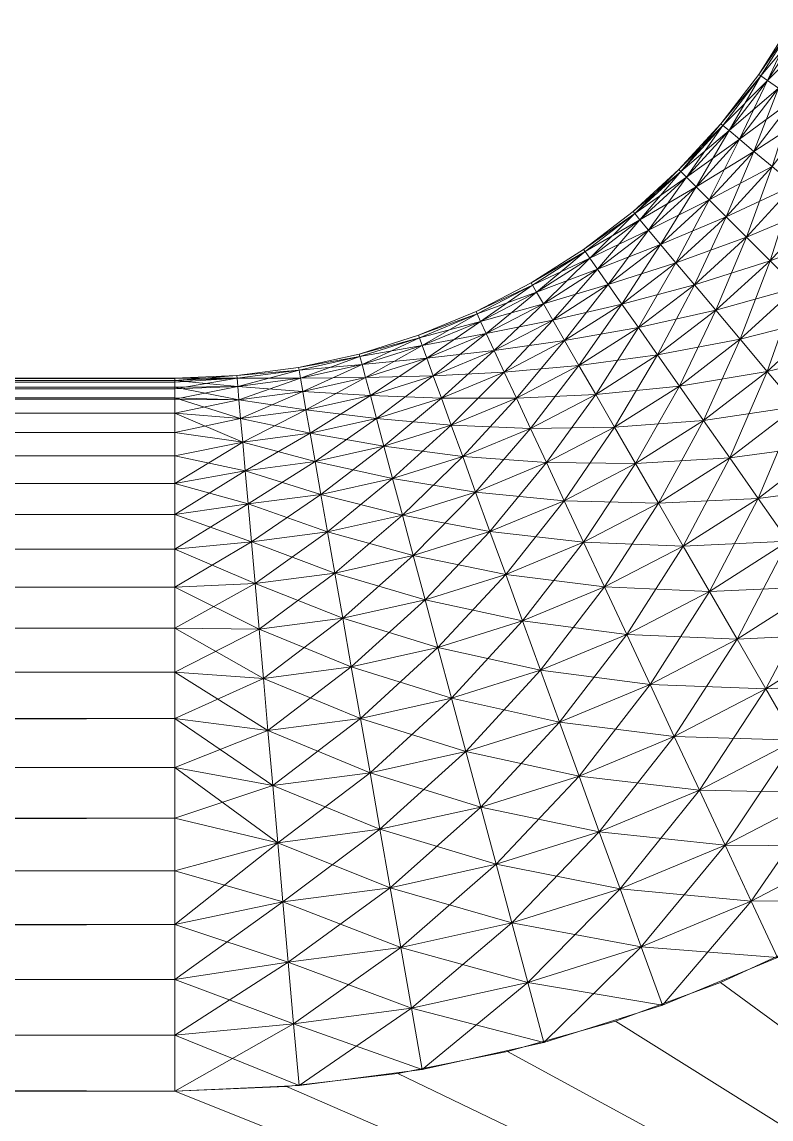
# Model space of a CAD drawing. Header units: millimetres. Extents: x -9 to 137, y -28 to 0.
# Drawn here: x 118.75 to 122.43, y -21.14 to -15.75 of the extents above; entities that cross this region are included whole.
import ezdxf

# ---------------------------------------------------------------- set-up
doc = ezdxf.new("R2010")
doc.units = ezdxf.units.MM
doc.layers.add('001', color=4, linetype='Continuous', lineweight=35)

msp = doc.modelspace()

# ---------------------------------------------------------------- meshes
at = {"layer": '001', "color": 17, "lineweight": 18}
mesh = msp.add_polyface(dxfattribs=at)
corners = [(121.9843, -16.4843, -0.305), (121.7498, -16.6812), (121.9749, -16.4749), (122.1812, -16.2498), (122.1914, -16.2583, -0.305), (122.0125, -16.5125, -0.6078), (122.2219, -16.2839, -0.6078), (122.3779, -16.0152, -0.305), (122.4106, -16.038, -0.6078), (122.367, -16.0075), (122.5426, -15.7567, -0.305), (122.5771, -15.7766, -0.6078), (122.5311, -15.75), (122.0592, -16.5592, -0.9059), (122.2725, -16.3264, -0.9059), (122.4647, -16.0759, -0.9059), (122.6344, -15.8096, -0.9059), (122.1241, -16.6241, -1.1971), (122.3428, -16.3854, -1.1971), (122.5399, -16.1286, -1.1971), (122.2068, -16.7068, -1.4792), (122.4324, -16.4605, -1.4792), (122.6357, -16.1956, -1.4792), (122.5404, -16.5512, -1.75), (122.2068, -16.7068, 1.4792), (122.5404, -16.5512, 1.75), (122.4324, -16.4605, 1.4792), (122.1241, -16.6241, 1.1971), (122.3428, -16.3854, 1.1971), (122.6357, -16.1956, 1.4792), (122.5399, -16.1286, 1.1971), (122.0592, -16.5592, 0.9059), (122.2725, -16.3264, 0.9059), (122.4647, -16.0759, 0.9059), (122.7139, -15.8555, 1.1971), (122.0125, -16.5125, 0.6078), (122.2219, -16.2839, 0.6078), (122.4106, -16.038, 0.6078), (122.6344, -15.8096, 0.9059), (122.5771, -15.7766, 0.6078), (121.7583, -16.6914, 0.305), (121.9843, -16.4843, 0.305), (122.1914, -16.2583, 0.305), (122.3779, -16.0152, 0.305), (122.5426, -15.7567, 0.305)]
mesh.append_faces([[corners[k] for k in face] for face in [(0, 1, 2), (2, 4, 0), (5, 4, 6), (6, 7, 8), (7, 3, 9), (8, 10, 11), (10, 9, 12), (13, 6, 14), (14, 8, 15), (15, 11, 16), (17, 14, 18), (18, 15, 19), (20, 18, 21), (21, 19, 22), (24, 25, 26), (27, 26, 28), (28, 29, 30), (31, 28, 32), (32, 30, 33), (35, 32, 36), (36, 33, 37), (37, 38, 39), (40, 35, 41), (41, 36, 42), (42, 37, 43), (43, 39, 44), (41, 3, 2), (2, 40, 41), (3, 43, 9), (9, 44, 12)]], dxfattribs={"vtx0": -1, "color": 17})
mesh.append_faces([[corners[k] for k in face] for face in [(2, 3, 4), (5, 0, 4), (6, 4, 7), (7, 4, 3), (8, 7, 10), (10, 7, 9), (13, 5, 6), (14, 6, 8), (15, 8, 11), (17, 13, 14), (18, 14, 15), (19, 15, 16), (20, 17, 18), (21, 18, 19), (23, 21, 22), (28, 26, 29), (31, 27, 28), (32, 28, 30), (33, 30, 34), (35, 31, 32), (36, 32, 33), (37, 33, 38), (41, 35, 36), (42, 36, 37), (43, 37, 39), (41, 42, 3), (3, 42, 43), (9, 43, 44)]], dxfattribs={"vtx2": -1, "color": 17})
mesh = msp.add_polyface(dxfattribs=at)
corners = [(122.3064, -16.8064, -1.75), (122.2068, -16.7068, -1.4792), (122.4324, -16.4605, -1.4792), (122.5404, -16.5512, -1.75), (122.1566, -17.166, -2.0075), (122.4224, -16.9224, -2.0075), (122.666, -16.6566, -2.0075), (122.2761, -17.3084, -2.2498), (122.5539, -17.0539, -2.2498), (122.8084, -16.7761, -2.2498), (122.8855, -16.3706, -2.0075), (122.0955, -17.7068, -2.4749), (122.4087, -17.4664, -2.4749), (122.6997, -17.1997, -2.4749), (122.9664, -16.9087, -2.4749), (123.0378, -16.4772, -2.2498), (123.2068, -16.5955, -2.4749), (122.2246, -17.8912, -2.6812), (122.5534, -17.6389, -2.6812), (122.8589, -17.3589, -2.6812), (123.1389, -17.0534, -2.6812), (122.7091, -17.8245, -2.867), (123.0302, -17.5302, -2.867), (123.3245, -17.2091, -2.867), (122.8746, -18.0217, -3.0311), (123.2123, -17.7123, -3.0311), (122.7091, -17.8245, 2.867), (123.2123, -17.7123, 3.0311), (123.0302, -17.5302, 2.867), (122.5534, -17.6389, 2.6812), (122.8589, -17.3589, 2.6812), (123.3245, -17.2091, 2.867), (123.1389, -17.0534, 2.6812), (122.0955, -17.7068, 2.4749), (122.2246, -17.8912, 2.6812), (122.4087, -17.4664, 2.4749), (122.6997, -17.1997, 2.4749), (122.9664, -16.9087, 2.4749), (123.3912, -16.7246, 2.6812), (123.2068, -16.5955, 2.4749), (122.2761, -17.3084, 2.2498), (122.5539, -17.0539, 2.2498), (122.8084, -16.7761, 2.2498), (123.0378, -16.4772, 2.2498), (122.1566, -17.166, 2.0075), (122.4224, -16.9224, 2.0075), (122.666, -16.6566, 2.0075), (122.0512, -17.0404, 1.75), (122.3064, -16.8064, 1.75), (122.5404, -16.5512, 1.75), (122.2068, -16.7068, 1.4792), (122.1241, -16.6241, 1.1971), (122.4324, -16.4605, 1.4792)]
mesh.append_faces([[corners[k] for k in face] for face in [(0, 2, 3), (4, 0, 5), (5, 3, 6), (7, 5, 8), (8, 6, 9), (11, 7, 12), (12, 8, 13), (13, 9, 14), (14, 15, 16), (17, 12, 18), (18, 13, 19), (19, 14, 20), (21, 19, 22), (22, 20, 23), (24, 22, 25), (26, 27, 28), (29, 28, 30), (30, 31, 32), (33, 29, 35), (35, 30, 36), (36, 32, 37), (37, 38, 39), (40, 36, 41), (41, 37, 42), (42, 39, 43), (44, 41, 45), (45, 42, 46), (47, 45, 48), (48, 46, 49)]], dxfattribs={"vtx0": -1, "color": 17})
mesh.append_faces([[corners[k] for k in face] for face in [(0, 1, 2), (5, 0, 3), (7, 4, 5), (8, 5, 6), (9, 6, 10), (12, 7, 8), (13, 8, 9), (14, 9, 15), (17, 11, 12), (18, 12, 13), (19, 13, 14), (20, 14, 16), (21, 18, 19), (22, 19, 20), (25, 22, 23), (29, 26, 28), (30, 28, 31), (33, 34, 29), (35, 29, 30), (36, 30, 32), (37, 32, 38), (40, 35, 36), (41, 36, 37), (42, 37, 39), (44, 40, 41), (45, 41, 42), (46, 42, 43), (48, 45, 46), (50, 48, 49), (51, 50, 52)]], dxfattribs={"vtx2": -1, "color": 17})
mesh = msp.add_polyface(dxfattribs=at)
corners = [(121.538, -16.9106, -0.6078), (121.7583, -16.6914, -0.305), (121.7839, -16.7219, -0.6078), (121.9843, -16.4843, -0.305), (122.0125, -16.5125, -0.6078), (121.7498, -16.6812), (121.5759, -16.9647, -0.9059), (121.8264, -16.7725, -0.9059), (122.0592, -16.5592, -0.9059), (121.6286, -17.0399, -1.1971), (121.8854, -16.8428, -1.1971), (122.1241, -16.6241, -1.1971), (121.6956, -17.1357, -1.4792), (121.9605, -16.9324, -1.4792), (122.2068, -16.7068, -1.4792), (121.7765, -17.2511, -1.75), (122.0512, -17.0404, -1.75), (122.3064, -16.8064, -1.75), (121.5665, -17.5793, -2.0075), (121.8706, -17.3855, -2.0075), (122.1566, -17.166, -2.0075), (121.6594, -17.7402, -2.2498), (121.9772, -17.5378, -2.2498), (122.2761, -17.3084, -2.2498), (121.7626, -17.9189, -2.4749), (122.0955, -17.7068, -2.4749), (121.6594, -17.7402, 2.2498), (122.0955, -17.7068, 2.4749), (121.9772, -17.5378, 2.2498), (122.4087, -17.4664, 2.4749), (122.2761, -17.3084, 2.2498), (121.5665, -17.5793, 2.0075), (121.8706, -17.3855, 2.0075), (122.1566, -17.166, 2.0075), (121.4845, -17.4372, 1.75), (121.7765, -17.2511, 1.75), (122.0512, -17.0404, 1.75), (122.4224, -16.9224, 2.0075), (121.6956, -17.1357, 1.4792), (121.9605, -16.9324, 1.4792), (122.3064, -16.8064, 1.75), (122.2068, -16.7068, 1.4792), (121.6286, -17.0399, 1.1971), (121.8854, -16.8428, 1.1971), (122.1241, -16.6241, 1.1971), (121.5759, -16.9647, 0.9059), (121.8264, -16.7725, 0.9059), (122.0592, -16.5592, 0.9059), (121.538, -16.9106, 0.6078), (121.7839, -16.7219, 0.6078), (122.0125, -16.5125, 0.6078), (121.5152, -16.8779, 0.305), (121.7583, -16.6914, 0.305), (121.9749, -16.4749)]
mesh.append_faces([[corners[k] for k in face] for face in [(0, 1, 2), (2, 3, 4), (6, 2, 7), (7, 4, 8), (9, 7, 10), (10, 8, 11), (12, 10, 13), (13, 11, 14), (15, 13, 16), (16, 14, 17), (18, 15, 19), (19, 16, 20), (21, 19, 22), (22, 20, 23), (24, 22, 25), (26, 27, 28), (28, 29, 30), (31, 28, 32), (32, 30, 33), (34, 32, 35), (35, 33, 36), (38, 36, 39), (39, 40, 41), (42, 39, 43), (43, 41, 44), (45, 43, 46), (46, 44, 47), (48, 46, 49), (49, 47, 50), (51, 49, 52)]], dxfattribs={"vtx0": -1, "color": 17})
mesh.append_faces([[corners[k] for k in face] for face in [(2, 1, 3), (3, 1, 5), (7, 2, 4), (9, 6, 7), (10, 7, 8), (12, 9, 10), (13, 10, 11), (15, 12, 13), (16, 13, 14), (19, 15, 16), (20, 16, 17), (21, 18, 19), (22, 19, 20), (24, 21, 22), (25, 22, 23), (28, 27, 29), (31, 26, 28), (32, 28, 30), (35, 32, 33), (36, 33, 37), (38, 35, 36), (39, 36, 40), (42, 38, 39), (43, 39, 41), (45, 42, 43), (46, 43, 44), (49, 46, 47), (52, 49, 50), (53, 5, 52)]], dxfattribs={"vtx2": -1, "color": 17})
mesh = msp.add_polyface(dxfattribs=at)
corners = [(121.0016, -17.2203, -0.6078), (121.2567, -17.0426, -0.305), (121.2766, -17.0771, -0.6078), (120.9792, -17.1721), (121.25, -17.0311), (121.5152, -16.8779, -0.305), (121.538, -16.9106, -0.6078), (121.5075, -16.867), (121.7583, -16.6914, -0.305), (121.7498, -16.6812), (121.0296, -17.2802, -0.9059), (121.3096, -17.1344, -0.9059), (121.5759, -16.9647, -0.9059), (121.7839, -16.7219, -0.6078), (121.0684, -17.3634, -1.1971), (121.3555, -17.2139, -1.1971), (121.6286, -17.0399, -1.1971), (121.1178, -17.4693, -1.4792), (121.414, -17.3151, -1.4792), (121.6956, -17.1357, -1.4792), (121.1773, -17.5971, -1.75), (121.4845, -17.4372, -1.75), (121.7765, -17.2511, -1.75), (121.2467, -17.7457, -2.0075), (121.5665, -17.5793, -2.0075), (121.3252, -17.9142, -2.2498), (121.6594, -17.7402, -2.2498), (121.2467, -17.7457, 2.0075), (121.3252, -17.9142, 2.2498), (121.6594, -17.7402, 2.2498), (121.5665, -17.5793, 2.0075), (121.1773, -17.5971, 1.75), (121.4845, -17.4372, 1.75), (121.8706, -17.3855, 2.0075), (121.1178, -17.4693, 1.4792), (121.414, -17.3151, 1.4792), (121.7765, -17.2511, 1.75), (121.6956, -17.1357, 1.4792), (121.0684, -17.3634, 1.1971), (121.3555, -17.2139, 1.1971), (121.6286, -17.0399, 1.1971), (121.0296, -17.2802, 0.9059), (121.3096, -17.1344, 0.9059), (121.5759, -16.9647, 0.9059), (121.0016, -17.2203, 0.6078), (121.2766, -17.0771, 0.6078), (121.538, -16.9106, 0.6078), (121.8264, -16.7725, 0.9059), (120.9848, -17.1841, 0.305), (121.2567, -17.0426, 0.305), (121.5152, -16.8779, 0.305), (121.7839, -16.7219, 0.6078), (121.7583, -16.6914, 0.305)]
mesh.append_faces([[corners[k] for k in face] for face in [(0, 1, 2), (1, 3, 4), (2, 5, 6), (5, 4, 7), (8, 7, 9), (10, 2, 11), (11, 6, 12), (14, 11, 15), (15, 12, 16), (17, 15, 18), (18, 16, 19), (20, 18, 21), (21, 19, 22), (23, 21, 24), (25, 24, 26), (27, 29, 30), (31, 30, 32), (34, 32, 35), (35, 36, 37), (38, 35, 39), (39, 37, 40), (41, 39, 42), (42, 40, 43), (44, 42, 45), (45, 43, 46), (48, 45, 49), (49, 46, 50), (3, 49, 4), (4, 50, 7), (7, 52, 9)]], dxfattribs={"vtx0": -1, "color": 17})
mesh.append_faces([[corners[k] for k in face] for face in [(2, 1, 5), (5, 1, 4), (6, 5, 8), (8, 5, 7), (11, 2, 6), (12, 6, 13), (15, 11, 12), (17, 14, 15), (18, 15, 16), (20, 17, 18), (21, 18, 19), (23, 20, 21), (24, 21, 22), (25, 23, 24), (27, 28, 29), (31, 27, 30), (32, 30, 33), (34, 31, 32), (35, 32, 36), (38, 34, 35), (39, 35, 37), (41, 38, 39), (42, 39, 40), (45, 42, 43), (46, 43, 47), (49, 45, 46), (50, 46, 51), (4, 49, 50), (7, 50, 52)]], dxfattribs={"vtx2": -1, "color": 17})
mesh = msp.add_polyface(dxfattribs=at)
corners = [(120.4196, -17.4321, -0.6078), (120.4093, -17.3936, -0.305), (120.7016, -17.3014, -0.305), (120.7153, -17.3389, -0.6078), (120.4059, -17.3807), (120.6971, -17.2889), (120.9848, -17.1841, -0.305), (121.0016, -17.2203, -0.6078), (120.9792, -17.1721), (121.2567, -17.0426, -0.305), (120.4367, -17.4959, -0.9059), (120.7379, -17.401, -0.9059), (121.0296, -17.2802, -0.9059), (121.2766, -17.0771, -0.6078), (120.4605, -17.5846, -1.1971), (120.7693, -17.4873, -1.1971), (121.0684, -17.3634, -1.1971), (121.3096, -17.1344, -0.9059), (120.4907, -17.6975, -1.4792), (120.8092, -17.5971, -1.4792), (121.1178, -17.4693, -1.4792), (120.5272, -17.8337, -1.75), (120.8574, -17.7296, -1.75), (121.1773, -17.5971, -1.75), (120.9136, -17.8837, -2.0075), (121.2467, -17.7457, -2.0075), (120.8574, -17.7296, 1.75), (120.9136, -17.8837, 2.0075), (121.2467, -17.7457, 2.0075), (121.1773, -17.5971, 1.75), (120.4907, -17.6975, 1.4792), (120.5272, -17.8337, 1.75), (120.8092, -17.5971, 1.4792), (121.1178, -17.4693, 1.4792), (120.4605, -17.5846, 1.1971), (120.7693, -17.4873, 1.1971), (121.0684, -17.3634, 1.1971), (120.4367, -17.4959, 0.9059), (120.7379, -17.401, 0.9059), (121.0296, -17.2802, 0.9059), (120.4196, -17.4321, 0.6078), (120.7153, -17.3389, 0.6078), (121.0016, -17.2203, 0.6078), (121.3096, -17.1344, 0.9059), (120.4093, -17.3936, 0.305), (120.7016, -17.3014, 0.305), (120.9848, -17.1841, 0.305), (121.2766, -17.0771, 0.6078), (121.2567, -17.0426, 0.305)]
mesh.append_faces([[corners[k] for k in face] for face in [(0, 2, 3), (2, 4, 5), (3, 6, 7), (6, 5, 8), (10, 3, 11), (11, 7, 12), (14, 11, 15), (15, 12, 16), (18, 15, 19), (19, 16, 20), (21, 19, 22), (22, 20, 23), (24, 23, 25), (26, 28, 29), (30, 26, 32), (32, 29, 33), (34, 32, 35), (35, 33, 36), (37, 35, 38), (38, 36, 39), (40, 38, 41), (41, 39, 42), (44, 41, 45), (45, 42, 46), (4, 45, 5), (5, 46, 8)]], dxfattribs={"vtx0": -1, "color": 17})
mesh.append_faces([[corners[k] for k in face] for face in [(0, 1, 2), (2, 1, 4), (3, 2, 6), (6, 2, 5), (7, 6, 9), (9, 6, 8), (10, 0, 3), (11, 3, 7), (12, 7, 13), (14, 10, 11), (15, 11, 12), (16, 12, 17), (18, 14, 15), (19, 15, 16), (21, 18, 19), (22, 19, 20), (24, 22, 23), (26, 27, 28), (30, 31, 26), (32, 26, 29), (34, 30, 32), (35, 32, 33), (37, 34, 35), (38, 35, 36), (40, 37, 38), (41, 38, 39), (42, 39, 43), (44, 40, 41), (45, 41, 42), (46, 42, 47), (4, 44, 45), (5, 45, 46), (8, 46, 48)]], dxfattribs={"vtx2": -1, "color": 17})
mesh = msp.add_polyface(dxfattribs=at)
corners = [(119.8097, -17.5397, -0.6078), (119.8062, -17.4999, -0.305), (120.1101, -17.4599, -0.305), (120.117, -17.4992, -0.6078), (119.805, -17.4867), (120.1078, -17.4468), (120.4093, -17.3936, -0.305), (120.4196, -17.4321, -0.6078), (120.4059, -17.3807), (119.8154, -17.6055, -0.9059), (120.1285, -17.5643, -0.9059), (120.4367, -17.4959, -0.9059), (119.8234, -17.697, -1.1971), (120.1444, -17.6547, -1.1971), (120.4605, -17.5846, -1.1971), (119.8336, -17.8134, -1.4792), (120.1647, -17.7698, -1.4792), (120.4907, -17.6975, -1.4792), (119.8459, -17.9538, -1.75), (120.1892, -17.9086, -1.75), (120.5272, -17.8337, -1.75), (119.8602, -18.1172, -2.0075), (120.2177, -18.0702, -2.0075), (120.5697, -17.9921, -2.0075), (120.25, -18.2532, -2.2498), (120.6178, -18.1717, -2.2498), (120.2177, -18.0702, 2.0075), (120.6178, -18.1717, 2.2498), (120.5697, -17.9921, 2.0075), (119.8459, -17.9538, 1.75), (119.8602, -18.1172, 2.0075), (120.1892, -17.9086, 1.75), (120.5272, -17.8337, 1.75), (119.8336, -17.8134, 1.4792), (120.1647, -17.7698, 1.4792), (120.4907, -17.6975, 1.4792), (119.8234, -17.697, 1.1971), (120.1444, -17.6547, 1.1971), (120.4605, -17.5846, 1.1971), (119.8154, -17.6055, 0.9059), (120.1285, -17.5643, 0.9059), (120.4367, -17.4959, 0.9059), (119.8097, -17.5397, 0.6078), (120.117, -17.4992, 0.6078), (120.4196, -17.4321, 0.6078), (119.8062, -17.4999, 0.305), (120.1101, -17.4599, 0.305), (120.4093, -17.3936, 0.305)]
mesh.append_faces([[corners[k] for k in face] for face in [(0, 2, 3), (2, 4, 5), (3, 6, 7), (6, 5, 8), (9, 3, 10), (10, 7, 11), (12, 10, 13), (13, 11, 14), (15, 13, 16), (16, 14, 17), (18, 16, 19), (19, 17, 20), (21, 19, 22), (22, 20, 23), (24, 23, 25), (26, 27, 28), (29, 26, 31), (31, 28, 32), (33, 31, 34), (34, 32, 35), (36, 34, 37), (37, 35, 38), (39, 37, 40), (40, 38, 41), (42, 40, 43), (43, 41, 44), (45, 43, 46), (46, 44, 47), (4, 46, 5), (5, 47, 8)]], dxfattribs={"vtx0": -1, "color": 17})
mesh.append_faces([[corners[k] for k in face] for face in [(0, 1, 2), (2, 1, 4), (3, 2, 6), (6, 2, 5), (9, 0, 3), (10, 3, 7), (12, 9, 10), (13, 10, 11), (15, 12, 13), (16, 13, 14), (18, 15, 16), (19, 16, 17), (21, 18, 19), (22, 19, 20), (24, 22, 23), (29, 30, 26), (31, 26, 28), (33, 29, 31), (34, 31, 32), (36, 33, 34), (37, 34, 35), (39, 36, 37), (40, 37, 38), (42, 39, 40), (43, 40, 41), (45, 42, 43), (46, 43, 44), (4, 45, 46), (5, 46, 47)]], dxfattribs={"vtx2": -1, "color": 17})
mesh = msp.add_polyface(dxfattribs=at)
corners = [(8.5, -21, 3.5), (1, -24, 3.5), (127, -24, 3.5), (8.1903, -17.5397, -0.6078), (8.5, -17.5108, -0.2746), (8.5, -17.5431, -0.5475), (8.195, -17.4867), (8.5, -17.5), (8.1846, -17.6055, -0.9059), (8.5, -17.5967, -0.8171), (8.1766, -17.697, -1.1971), (8.5, -17.6713, -1.0816), (8.1664, -17.8134, -1.4792), (8.5, -17.7664, -1.3394), (8.1664, -17.8134, 1.4792), (8.5, -18.0158, 1.8287), (8.5, -17.8815, 1.589), (8.5, -17.7664, 1.3394), (8.5, -17.6713, 1.0816), (8.1766, -17.697, 1.1971), (8.1846, -17.6055, 0.9059), (8.5, -17.5967, 0.8171), (8.1903, -17.5397, 0.6078), (8.5, -17.5431, 0.5475), (8.1938, -17.4999, 0.305), (8.5, -17.5108, 0.2746), (119.5, -17.5431, -0.5475), (119.5, -17.5), (119.5, -17.5967, -0.8171), (119.5, -17.6713, -1.0816), (119.5, -17.7664, -1.3394), (8.5, -17.8815, -1.589), (119.5, -18.0158, -1.8287), (8.5, -18.0158, -1.8287), (119.5, -18.1684, -2.0572), (8.5, -18.1684, -2.0572), (119.5, -18.3386, -2.2731), (8.5, -18.3386, -2.2731), (119.5, -18.5251, -2.4749), (8.5, -18.5251, -2.4749), (119.5, -18.7269, -2.6614), (8.5, -18.7269, -2.6614), (119.5, -18.9428, -2.8316), (8.5, -18.9428, -2.8316), (119.5, -19.1713, -2.9842), (8.5, -19.1713, -2.9842), (119.5, -19.411, -3.1185), (8.5, -19.411, -3.1185), (119.5, -19.6606, -3.2336), (8.5, -19.9184, -3.3287), (8.5, -19.6606, -3.2336), (119.5, -20.1829, -3.4033), (8.5, -20.1829, -3.4033), (119.5, -20.4525, -3.4569), (8.5, -20.4525, -3.4569), (119.5, -20.7254, -3.4892), (8.5, -20.7254, -3.4892), (119.5, -21, -3.5), (8.5, -21, -3.5), (8.5, -20.7254, 3.4892), (119.5, -20.4525, 3.4569), (8.5, -20.4525, 3.4569), (119.5, -21, 3.5), (119.5, -20.1829, 3.4033), (8.5, -20.1829, 3.4033), (119.5, -19.9184, 3.3287), (8.5, -19.9184, 3.3287), (119.5, -19.6606, 3.2336), (8.5, -19.411, 3.1185), (8.5, -19.6606, 3.2336), (119.5, -19.1713, 2.9842), (8.5, -19.1713, 2.9842), (119.5, -18.9428, 2.8316), (8.5, -18.9428, 2.8316), (119.5, -18.7269, 2.6614), (8.5, -18.7269, 2.6614), (119.5, -18.5251, 2.4749), (8.5, -18.5251, 2.4749), (119.5, -18.3386, 2.2731), (8.5, -18.3386, 2.2731), (119.5, -18.1684, 2.0572), (8.5, -18.1684, 2.0572), (119.5, -18.0158, 1.8287), (119.5, -17.8815, 1.589), (119.5, -17.7664, 1.3394), (119.5, -17.6032, 0.8438), (119.5, -17.5521, 0.6018), (119.5, -17.5182, 0.3567), (127, -24, -3.5), (1, -24, -3.5), (127, -28, -7), (1, -28, -7), (1, -24, -7), (1, -24, 7), (127, -24, 7), (1, -28, 7), (127, -28, 7)]
mesh.append_faces([[corners[k] for k in face] for face in [(3, 4, 5), (4, 6, 7), (8, 5, 9), (10, 9, 11), (12, 11, 13), (14, 15, 16), (17, 18, 19), (14, 16, 17), (20, 18, 21), (22, 21, 23), (24, 23, 25), (6, 25, 7), (18, 85, 21), (21, 86, 23), (23, 87, 25), (7, 25, 87)]], dxfattribs={"color": 17})
mesh.append_faces([[corners[k] for k in face] for face in [(4, 26, 5), (27, 4, 7), (5, 28, 9), (9, 29, 11), (30, 31, 13), (31, 32, 33), (33, 34, 35), (35, 36, 37), (37, 38, 39), (39, 40, 41), (41, 42, 43), (43, 44, 45), (45, 46, 47), (48, 49, 50), (49, 51, 52), (52, 53, 54), (54, 55, 56), (56, 57, 58), (59, 60, 61), (62, 59, 0), (61, 63, 64), (64, 65, 66), (67, 68, 69), (68, 70, 71), (71, 72, 73), (73, 74, 75), (75, 76, 77), (77, 78, 79), (79, 80, 81), (81, 82, 15), (15, 83, 16), (84, 18, 17), (88, 92, 89)]], dxfattribs={"vtx0": -1, "color": 17})
mesh.append_faces([[corners[k] for k in face] for face in [(0, 1, 2), (93, 95, 96)]], dxfattribs={"vtx0": -1, "vtx2": -1, "color": 17})
mesh.append_faces([[corners[k] for k in face] for face in [(91, 90, 95)]], dxfattribs={"vtx1": -1, "color": 17})
mesh.append_faces([[corners[k] for k in face] for face in [(88, 89, 58), (90, 91, 92)]], dxfattribs={"vtx1": -1, "vtx2": -1, "color": 17})
mesh.append_faces([[corners[k] for k in face] for face in [(13, 11, 29), (50, 47, 46), (69, 66, 65), (17, 16, 83), (1, 93, 94)]], dxfattribs={"vtx2": -1, "color": 17})
mesh = msp.add_polyface(dxfattribs=at)
corners = [(119.805, -17.4867), (119.5, -17.5108, -0.2746), (119.5, -17.5), (119.8097, -17.5397, -0.6078), (119.5, -17.5431, -0.5475), (119.8154, -17.6055, -0.9059), (119.5, -17.5967, -0.8171), (119.8234, -17.697, -1.1971), (119.5, -17.6713, -1.0816), (119.5, -17.7664, -1.3394), (119.5, -17.6713, 1.0816), (119.8154, -17.6055, 0.9059), (119.5, -17.6032, 0.8438), (119.8097, -17.5397, 0.6078), (119.5, -17.5521, 0.6018), (119.8062, -17.4999, 0.305), (119.5, -17.5182, 0.3567), (119.5, -21, 3.5), (8.5, -21, 3.5), (127, -24, 3.5), (8.5, -17.5108, -0.2746), (8.5, -17.5431, -0.5475), (8.5, -17.5967, -0.8171), (119.5, -17.8815, -1.589), (8.5, -17.8815, -1.589), (8.5, -17.7664, -1.3394), (119.5, -18.0158, -1.8287), (8.5, -18.0158, -1.8287), (119.5, -18.1684, -2.0572), (8.5, -18.1684, -2.0572), (119.5, -18.3386, -2.2731), (8.5, -18.3386, -2.2731), (119.5, -18.5251, -2.4749), (8.5, -18.5251, -2.4749), (119.5, -18.7269, -2.6614), (8.5, -18.7269, -2.6614), (119.5, -18.9428, -2.8316), (8.5, -18.9428, -2.8316), (119.5, -19.1713, -2.9842), (8.5, -19.1713, -2.9842), (119.5, -19.411, -3.1185), (119.5, -19.6606, -3.2336), (119.5, -19.9184, -3.3287), (8.5, -19.9184, -3.3287), (8.5, -19.6606, -3.2336), (119.5, -20.1829, -3.4033), (8.5, -20.1829, -3.4033), (119.5, -20.4525, -3.4569), (8.5, -20.4525, -3.4569), (119.5, -20.7254, -3.4892), (8.5, -20.7254, -3.4892), (119.5, -21, -3.5), (8.5, -20.7254, 3.4892), (119.5, -20.7254, 3.4892), (119.5, -20.4525, 3.4569), (8.5, -20.4525, 3.4569), (119.5, -20.1829, 3.4033), (8.5, -20.1829, 3.4033), (119.5, -19.9184, 3.3287), (119.5, -19.6606, 3.2336), (119.5, -19.411, 3.1185), (8.5, -19.411, 3.1185), (8.5, -19.6606, 3.2336), (119.5, -19.1713, 2.9842), (8.5, -19.1713, 2.9842), (119.5, -18.9428, 2.8316), (8.5, -18.9428, 2.8316), (119.5, -18.7269, 2.6614), (8.5, -18.7269, 2.6614), (119.5, -18.5251, 2.4749), (8.5, -18.5251, 2.4749), (119.5, -18.3386, 2.2731), (8.5, -18.3386, 2.2731), (119.5, -18.1684, 2.0572), (8.5, -18.1684, 2.0572), (119.5, -18.0158, 1.8287), (8.5, -18.0158, 1.8287), (119.5, -17.8815, 1.589), (119.5, -17.7664, 1.3394), (8.5, -17.6713, 1.0816), (8.5, -17.7664, 1.3394), (8.5, -17.5967, 0.8171), (8.5, -17.5431, 0.5475), (119.5, -17.5017, 0.1099), (8.5, -17.5), (127, -24, -3.5), (8.5, -21, -3.5), (127, -28, -7), (1, -24, -7), (127, -24, -7), (1, -24, 3.5), (127, -24, 7), (127, -28, 7), (1, -28, 7), (1, -24, 7)]
mesh.append_faces([[corners[k] for k in face] for face in [(0, 1, 2), (1, 3, 4), (4, 5, 6), (6, 7, 8), (9, 8, 7), (10, 11, 12), (12, 13, 14), (14, 15, 16), (2, 16, 15), (79, 10, 12), (81, 12, 14), (82, 14, 16), (83, 2, 84), (84, 16, 83)]], dxfattribs={"color": 17})
mesh.append_faces([[corners[k] for k in face] for face in [(25, 8, 9), (44, 40, 41), (62, 58, 59), (80, 77, 78), (90, 91, 19)]], dxfattribs={"vtx0": -1, "color": 17})
mesh.append_faces([[corners[k] for k in face] for face in [(85, 86, 51), (87, 88, 89)]], dxfattribs={"vtx0": -1, "vtx2": -1, "color": 17})
mesh.append_faces([[corners[k] for k in face] for face in [(17, 18, 19), (91, 94, 92)]], dxfattribs={"vtx1": -1, "vtx2": -1, "color": 17})
mesh.append_faces([[corners[k] for k in face] for face in [(0, 2, 2), (20, 1, 4), (2, 1, 20), (21, 4, 6), (22, 6, 8), (9, 23, 24), (24, 23, 26), (27, 26, 28), (29, 28, 30), (31, 30, 32), (33, 32, 34), (35, 34, 36), (37, 36, 38), (39, 38, 40), (41, 42, 43), (43, 42, 45), (46, 45, 47), (48, 47, 49), (50, 49, 51), (52, 53, 54), (17, 53, 52), (55, 54, 56), (57, 56, 58), (59, 60, 61), (61, 60, 63), (64, 63, 65), (66, 65, 67), (68, 67, 69), (70, 69, 71), (72, 71, 73), (74, 73, 75), (76, 75, 77), (78, 10, 79), (85, 89, 88), (87, 92, 93)]], dxfattribs={"vtx2": -1, "color": 17})
mesh = msp.add_polyface(dxfattribs=at)
corners = [(119.805, -17.4867), (119.8062, -17.4999, -0.305), (119.5, -17.5108, -0.2746), (119.8097, -17.5397, -0.6078), (119.5, -17.5431, -0.5475), (119.8154, -17.6055, -0.9059), (119.5, -17.5967, -0.8171), (119.8234, -17.697, -1.1971), (119.5, -17.7664, -1.3394), (119.8336, -17.8134, -1.4792), (119.5, -17.8815, -1.589), (119.8459, -17.9538, -1.75), (119.5, -18.0158, -1.8287), (119.8602, -18.1172, -2.0075), (119.5, -18.1684, -2.0572), (119.8764, -18.3024, -2.2498), (119.5, -18.3386, -2.2731), (119.8944, -18.5079, -2.4749), (119.5, -18.5251, -2.4749), (119.914, -18.7322, -2.6812), (119.5, -18.7269, -2.6614), (119.9351, -18.9735, -2.867), (119.5, -18.9428, -2.8316), (119.9576, -19.23, -3.0311), (119.5, -19.1713, -2.9842), (119.9812, -19.4998, -3.1721), (119.5, -19.411, -3.1185), (119.5, -19.6606, -3.2336), (120.0058, -19.7808, -3.2889), (119.5, -19.9184, -3.3287), (120.0311, -20.0709, -3.3807), (119.5, -20.1829, -3.4033), (120.0571, -20.3679, -3.4468), (119.5, -20.4525, -3.4569), (120.0835, -20.6695, -3.4867), (119.5, -20.7254, -3.4892), (120.1101, -20.9734, -3.5), (119.5, -21, -3.5), (119.5, -21, 3.5), (120.0835, -20.6695, 3.4867), (119.5, -20.7254, 3.4892), (120.0571, -20.3679, 3.4468), (119.5, -20.4525, 3.4569), (120.0311, -20.0709, 3.3807), (119.5, -20.1829, 3.4033), (120.0058, -19.7808, 3.2889), (119.5, -19.9184, 3.3287), (119.5, -19.6606, 3.2336), (119.9812, -19.4998, 3.1721), (119.5, -19.411, 3.1185), (119.9576, -19.23, 3.0311), (119.5, -19.1713, 2.9842), (119.9351, -18.9735, 2.867), (119.5, -18.9428, 2.8316), (119.914, -18.7322, 2.6812), (119.5, -18.7269, 2.6614), (119.8944, -18.5079, 2.4749), (119.5, -18.5251, 2.4749), (119.8764, -18.3024, 2.2498), (119.5, -18.3386, 2.2731), (119.8602, -18.1172, 2.0075), (119.5, -18.1684, 2.0572), (119.8459, -17.9538, 1.75), (119.5, -18.0158, 1.8287), (119.8336, -17.8134, 1.4792), (119.5, -17.8815, 1.589), (119.5, -17.7664, 1.3394), (119.8234, -17.697, 1.1971), (119.5, -17.6713, 1.0816), (119.8154, -17.6055, 0.9059), (119.5, -17.6032, 0.8438), (119.8097, -17.5397, 0.6078), (119.5, -17.5521, 0.6018), (119.8062, -17.4999, 0.305), (119.5, -17.5)]
mesh.append_faces([[corners[k] for k in face] for face in [(0, 1, 2), (2, 1, 3), (4, 3, 5), (6, 5, 7), (8, 7, 9), (9, 10, 8), (10, 9, 11), (10, 11, 12), (12, 11, 13), (12, 13, 14), (14, 13, 15), (14, 15, 16), (16, 15, 17), (16, 17, 18), (18, 17, 19), (18, 19, 20), (20, 19, 21), (20, 21, 22), (22, 21, 23), (22, 23, 24), (24, 23, 25), (24, 25, 26), (27, 26, 25), (27, 25, 28), (28, 29, 27), (29, 30, 31), (31, 32, 33), (33, 34, 35), (35, 36, 37), (38, 39, 40), (40, 41, 42), (42, 43, 44), (44, 45, 46), (47, 46, 45), (45, 48, 49), (45, 49, 47), (49, 48, 50), (49, 50, 51), (51, 50, 52), (51, 52, 53), (53, 52, 54), (53, 54, 55), (55, 54, 56), (55, 56, 57), (57, 56, 58), (57, 58, 59), (59, 58, 60), (59, 60, 61), (61, 60, 62), (61, 62, 63), (63, 62, 64), (63, 64, 65), (66, 65, 64), (64, 67, 68), (64, 68, 66), (68, 67, 69), (70, 69, 71), (72, 71, 73)]], dxfattribs={"color": 17})
mesh.append_faces([[corners[k] for k in face] for face in [(74, 73, 0)]], dxfattribs={"vtx2": -1, "color": 17})
mesh = msp.add_polyface(dxfattribs=at)
corners = [(121.5075, -18.3052, -2.6812), (121.7626, -17.9189, -2.4749), (121.8751, -18.1138, -2.6812), (122.0955, -17.7068, -2.4749), (122.2246, -17.8912, -2.6812), (121.6099, -18.5247, -2.867), (121.9962, -18.3236, -2.867), (122.3636, -18.0896, -2.867), (122.5534, -17.6389, -2.6812), (122.7091, -17.8245, -2.867), (121.7187, -18.7581, -3.0311), (122.125, -18.5466, -3.0311), (122.5113, -18.3005, -3.0311), (122.8746, -18.0217, -3.0311), (123.0302, -17.5302, -2.867), (121.8332, -19.0036, -3.1721), (122.2604, -18.7812, -3.1721), (122.6666, -18.5224, -3.1721), (123.0487, -18.2292, -3.1721), (123.2123, -17.7123, -3.0311), (122.4015, -19.0255, -3.2889), (122.8284, -18.7535, -3.2889), (123.2301, -18.4453, -3.2889), (122.9955, -18.992, -3.3807), (123.4172, -18.6684, -3.3807), (122.8284, -18.7535, 3.2889), (122.9955, -18.992, 3.3807), (123.4172, -18.6684, 3.3807), (123.2301, -18.4453, 3.2889), (122.2604, -18.7812, 3.1721), (122.4015, -19.0255, 3.2889), (122.6666, -18.5224, 3.1721), (123.0487, -18.2292, 3.1721), (121.7187, -18.7581, 3.0311), (121.8332, -19.0036, 3.1721), (122.125, -18.5466, 3.0311), (122.5113, -18.3005, 3.0311), (122.8746, -18.0217, 3.0311), (123.4038, -17.9038, 3.1721), (123.2123, -17.7123, 3.0311), (121.6099, -18.5247, 2.867), (121.9962, -18.3236, 2.867), (122.3636, -18.0896, 2.867), (122.7091, -17.8245, 2.867), (121.5075, -18.3052, 2.6812), (121.8751, -18.1138, 2.6812), (122.2246, -17.8912, 2.6812), (122.5534, -17.6389, 2.6812), (121.4124, -18.1012, 2.4749), (121.7626, -17.9189, 2.4749), (122.0955, -17.7068, 2.4749), (121.6594, -17.7402, 2.2498)]
mesh.append_faces([[corners[k] for k in face] for face in [(0, 1, 2), (2, 3, 4), (5, 2, 6), (6, 4, 7), (7, 8, 9), (10, 6, 11), (11, 7, 12), (12, 9, 13), (15, 11, 16), (16, 12, 17), (17, 13, 18), (20, 17, 21), (21, 18, 22), (23, 22, 24), (25, 27, 28), (29, 25, 31), (31, 28, 32), (33, 29, 35), (35, 31, 36), (36, 32, 37), (37, 38, 39), (40, 35, 41), (41, 36, 42), (42, 37, 43), (44, 41, 45), (45, 42, 46), (46, 43, 47), (48, 45, 49), (49, 46, 50)]], dxfattribs={"vtx0": -1, "color": 17})
mesh.append_faces([[corners[k] for k in face] for face in [(2, 1, 3), (6, 2, 4), (7, 4, 8), (10, 5, 6), (11, 6, 7), (12, 7, 9), (13, 9, 14), (15, 10, 11), (16, 11, 12), (17, 12, 13), (18, 13, 19), (20, 16, 17), (21, 17, 18), (23, 21, 22), (25, 26, 27), (29, 30, 25), (31, 25, 28), (33, 34, 29), (35, 29, 31), (36, 31, 32), (37, 32, 38), (40, 33, 35), (41, 35, 36), (42, 36, 37), (43, 37, 39), (44, 40, 41), (45, 41, 42), (46, 42, 43), (49, 45, 46), (51, 49, 50)]], dxfattribs={"vtx2": -1, "color": 17})
mesh = msp.add_polyface(dxfattribs=at)
corners = [(120.5697, -17.9921, -2.0075), (120.5272, -17.8337, -1.75), (120.8574, -17.7296, -1.75), (120.9136, -17.8837, -2.0075), (120.6178, -18.1717, -2.2498), (120.9771, -18.0584, -2.2498), (121.2467, -17.7457, -2.0075), (121.3252, -17.9142, -2.2498), (120.2858, -18.4564, -2.4749), (120.6712, -18.3709, -2.4749), (121.0477, -18.2522, -2.4749), (121.4124, -18.1012, -2.4749), (121.6594, -17.7402, -2.2498), (121.7626, -17.9189, -2.4749), (120.3249, -18.6781, -2.6812), (120.7295, -18.5884, -2.6812), (121.1247, -18.4638, -2.6812), (121.5075, -18.3052, -2.6812), (120.3669, -18.9166, -2.867), (120.7921, -18.8224, -2.867), (121.2075, -18.6914, -2.867), (121.6099, -18.5247, -2.867), (121.8751, -18.1138, -2.6812), (120.8588, -19.0711, -3.0311), (121.2956, -18.9334, -3.0311), (121.7187, -18.7581, -3.0311), (121.2956, -18.9334, 3.0311), (121.8332, -19.0036, 3.1721), (121.7187, -18.7581, 3.0311), (120.3669, -18.9166, 2.867), (120.8588, -19.0711, 3.0311), (120.7921, -18.8224, 2.867), (121.2075, -18.6914, 2.867), (121.6099, -18.5247, 2.867), (120.3249, -18.6781, 2.6812), (120.7295, -18.5884, 2.6812), (121.1247, -18.4638, 2.6812), (121.5075, -18.3052, 2.6812), (120.2858, -18.4564, 2.4749), (120.6712, -18.3709, 2.4749), (121.0477, -18.2522, 2.4749), (121.4124, -18.1012, 2.4749), (121.8751, -18.1138, 2.6812), (120.25, -18.2532, 2.2498), (120.6178, -18.1717, 2.2498), (120.9771, -18.0584, 2.2498), (121.3252, -17.9142, 2.2498), (121.7626, -17.9189, 2.4749), (121.6594, -17.7402, 2.2498), (120.5697, -17.9921, 2.0075), (120.9136, -17.8837, 2.0075), (121.2467, -17.7457, 2.0075), (120.5272, -17.8337, 1.75), (120.8574, -17.7296, 1.75)]
mesh.append_faces([[corners[k] for k in face] for face in [(0, 2, 3), (4, 3, 5), (5, 6, 7), (8, 4, 9), (9, 5, 10), (10, 7, 11), (11, 12, 13), (14, 9, 15), (15, 10, 16), (16, 11, 17), (18, 15, 19), (19, 16, 20), (20, 17, 21), (23, 20, 24), (24, 21, 25), (26, 27, 28), (29, 30, 31), (31, 26, 32), (32, 28, 33), (34, 31, 35), (35, 32, 36), (36, 33, 37), (38, 35, 39), (39, 36, 40), (40, 37, 41), (43, 39, 44), (44, 40, 45), (45, 41, 46), (46, 47, 48), (49, 45, 50), (50, 46, 51), (52, 50, 53)]], dxfattribs={"vtx0": -1, "color": 17})
mesh.append_faces([[corners[k] for k in face] for face in [(0, 1, 2), (4, 0, 3), (5, 3, 6), (9, 4, 5), (10, 5, 7), (11, 7, 12), (15, 9, 10), (16, 10, 11), (17, 11, 13), (19, 15, 16), (20, 16, 17), (21, 17, 22), (23, 19, 20), (24, 20, 21), (31, 30, 26), (32, 26, 28), (35, 31, 32), (36, 32, 33), (39, 35, 36), (40, 36, 37), (41, 37, 42), (44, 39, 40), (45, 40, 41), (46, 41, 47), (49, 44, 45), (50, 45, 46), (52, 49, 50)]], dxfattribs={"vtx2": -1, "color": 17})
mesh = msp.add_polyface(dxfattribs=at)
corners = [(123.4172, -18.6684, -3.3807), (123.2301, -18.4453, -3.2889), (123.6033, -18.1033, -3.2889), (123.8092, -18.3092, -3.3807), (123.1664, -19.2362, -3.4468), (123.6088, -18.8967, -3.4468), (124.02, -18.52, -3.4468), (123.3401, -19.4842, -3.4867), (123.8034, -19.1286, -3.4867), (124.234, -18.734, -3.4867), (124.3967, -18.1088, -3.4468), (124.6286, -18.3034, -3.4867), (123, -20.0622, -3.5), (123.515, -19.7341, -3.5), (123.9995, -19.3623, -3.5), (124.4497, -18.9497, -3.5), (124.8623, -18.4995, -3.5), (122.8475, -19.798, 3.4867), (123.515, -19.7341, 3.5), (123.3401, -19.4842, 3.4867), (123.9995, -19.3623, 3.5), (123.8034, -19.1286, 3.4867), (124.4497, -18.9497, 3.5), (124.234, -18.734, 3.4867), (124.8623, -18.4995, 3.5), (124.6286, -18.3034, 3.4867), (125.2341, -18.015, 3.5), (123.1664, -19.2362, 3.4468), (123.6088, -18.8967, 3.4468), (124.02, -18.52, 3.4468), (124.3967, -18.1088, 3.4468), (122.9955, -18.992, 3.3807), (123.4172, -18.6684, 3.3807), (123.8092, -18.3092, 3.3807), (123.2301, -18.4453, 3.2889), (123.6033, -18.1033, 3.2889), (123.0487, -18.2292, 3.1721), (127, -24, 3.5), (125.1631, -18.1145, 3.5), (124.8228, -18.5461, 3.5), (124.0461, -19.3228, 3.5), (123.6145, -19.6631, 3.5), (123.1575, -19.9685, 3.5), (122.6779, -20.237, 3.5), (122.1788, -20.4672, 3.5), (121.6631, -20.6574, 3.5), (121.1341, -20.8066, 3.5), (128.8541, -23.7063, -3.5), (124.8228, -18.5461, -3.5), (127.9386, -23.9261, -3.5), (124.0461, -19.3228, -3.5), (127.4708, -23.9815, -3.5), (127, -24, -3.5), (123.6145, -19.6631, -3.5), (123.1575, -19.9685, -3.5), (122.6779, -20.237, -3.5), (122.1788, -20.4672, -3.5), (121.6631, -20.6574, -3.5), (121.1341, -20.8066, -3.5)]
mesh.append_faces([[corners[k] for k in face] for face in [(0, 2, 3), (4, 0, 5), (5, 3, 6), (7, 5, 8), (8, 6, 9), (9, 10, 11), (12, 7, 13), (13, 8, 14), (14, 9, 15), (15, 11, 16), (17, 18, 19), (19, 20, 21), (21, 22, 23), (23, 24, 25), (27, 21, 28), (28, 23, 29), (29, 25, 30), (31, 28, 32), (32, 29, 33), (34, 33, 35)]], dxfattribs={"vtx0": -1, "color": 17})
mesh.append_faces([[corners[k] for k in face] for face in [(37, 38, 39), (47, 15, 48), (49, 50, 15), (51, 53, 50), (52, 54, 53), (52, 55, 54), (52, 56, 55), (52, 57, 56), (52, 58, 57)]], dxfattribs={"vtx0": -1, "vtx2": -1, "color": 17})
mesh.append_faces([[corners[k] for k in face] for face in [(39, 22, 37), (22, 40, 37), (40, 41, 37), (41, 42, 37), (42, 43, 37), (43, 44, 37), (44, 45, 37), (45, 46, 37), (51, 52, 53)]], dxfattribs={"vtx1": -1, "vtx2": -1, "color": 17})
mesh.append_faces([[corners[k] for k in face] for face in [(0, 1, 2), (5, 0, 3), (7, 4, 5), (8, 5, 6), (9, 6, 10), (13, 7, 8), (14, 8, 9), (15, 9, 11), (19, 18, 20), (21, 20, 22), (23, 22, 24), (25, 24, 26), (27, 19, 21), (28, 21, 23), (29, 23, 25), (31, 27, 28), (32, 28, 29), (33, 29, 30), (34, 32, 33), (36, 34, 35)]], dxfattribs={"vtx2": -1, "color": 17})
mesh = msp.add_polyface(dxfattribs=at)
corners = [(119.8764, -18.3024, -2.2498), (119.8602, -18.1172, -2.0075), (120.2177, -18.0702, -2.0075), (120.25, -18.2532, -2.2498), (119.8944, -18.5079, -2.4749), (120.2858, -18.4564, -2.4749), (120.6178, -18.1717, -2.2498), (119.914, -18.7322, -2.6812), (120.3249, -18.6781, -2.6812), (120.6712, -18.3709, -2.4749), (119.9351, -18.9735, -2.867), (120.3669, -18.9166, -2.867), (120.7295, -18.5884, -2.6812), (119.9576, -19.23, -3.0311), (120.4117, -19.1702, -3.0311), (119.9812, -19.4998, -3.1721), (120.4587, -19.437, -3.1721), (120.0058, -19.7808, -3.2889), (120.5077, -19.7148, -3.2889), (119.5, -19.9184, -3.3287), (120.0311, -20.0709, -3.3807), (120.5582, -20.0015, -3.3807), (119.5, -20.1829, -3.4033), (120.0571, -20.3679, -3.4468), (120.61, -20.2951, -3.4468), (119.5, -20.4525, -3.4569), (120.0835, -20.6695, -3.4867), (120.6626, -20.5932, -3.4867), (119.5, -20.7254, -3.4892), (120.1101, -20.9734, -3.5), (119.5, -21, 3.5), (120.1101, -20.9734, 3.5), (120.0835, -20.6695, 3.4867), (120.7155, -20.8937, 3.5), (120.6626, -20.5932, 3.4867), (119.5, -20.7254, 3.4892), (120.0571, -20.3679, 3.4468), (120.61, -20.2951, 3.4468), (119.5, -20.4525, 3.4569), (120.0311, -20.0709, 3.3807), (120.5582, -20.0015, 3.3807), (119.5, -20.1829, 3.4033), (120.0058, -19.7808, 3.2889), (120.5077, -19.7148, 3.2889), (119.9812, -19.4998, 3.1721), (120.4587, -19.437, 3.1721), (119.9576, -19.23, 3.0311), (120.4117, -19.1702, 3.0311), (119.9351, -18.9735, 2.867), (120.3669, -18.9166, 2.867), (119.914, -18.7322, 2.6812), (120.3249, -18.6781, 2.6812), (120.7921, -18.8224, 2.867), (119.8944, -18.5079, 2.4749), (120.2858, -18.4564, 2.4749), (120.7295, -18.5884, 2.6812), (119.8764, -18.3024, 2.2498), (120.25, -18.2532, 2.2498), (120.6712, -18.3709, 2.4749), (119.8602, -18.1172, 2.0075), (120.2177, -18.0702, 2.0075), (120.6178, -18.1717, 2.2498)]
mesh.append_faces([[corners[k] for k in face] for face in [(19, 17, 20), (22, 20, 23), (25, 23, 26), (28, 26, 29), (30, 31, 32), (35, 32, 36), (38, 36, 39), (41, 39, 42)]], dxfattribs={"color": 17})
mesh.append_faces([[corners[k] for k in face] for face in [(0, 2, 3), (4, 3, 5), (7, 5, 8), (10, 8, 11), (13, 11, 14), (15, 14, 16), (17, 16, 18), (20, 18, 21), (23, 21, 24), (26, 24, 27), (32, 33, 34), (36, 34, 37), (39, 37, 40), (42, 40, 43), (44, 43, 45), (46, 45, 47), (48, 47, 49), (50, 49, 51), (53, 51, 54), (56, 54, 57), (59, 57, 60)]], dxfattribs={"vtx0": -1, "color": 17})
mesh.append_faces([[corners[k] for k in face] for face in [(0, 1, 2), (4, 0, 3), (5, 3, 6), (7, 4, 5), (8, 5, 9), (10, 7, 8), (11, 8, 12), (13, 10, 11), (15, 13, 14), (17, 15, 16), (20, 17, 18), (23, 20, 21), (26, 23, 24), (29, 26, 27), (32, 31, 33), (36, 32, 34), (39, 36, 37), (42, 39, 40), (44, 42, 43), (46, 44, 45), (48, 46, 47), (50, 48, 49), (51, 49, 52), (53, 50, 51), (54, 51, 55), (56, 53, 54), (57, 54, 58), (59, 56, 57), (60, 57, 61)]], dxfattribs={"vtx2": -1, "color": 17})
mesh = msp.add_polyface(dxfattribs=at)
corners = [(121.4847, -19.453, -3.2889), (121.8332, -19.0036, -3.1721), (121.9524, -19.2592, -3.2889), (122.2604, -18.7812, -3.1721), (122.4015, -19.0255, -3.2889), (121.5843, -19.7266, -3.3807), (122.0755, -19.5232, -3.3807), (122.5471, -19.2777, -3.3807), (122.8284, -18.7535, -3.2889), (122.9955, -18.992, -3.3807), (121.6863, -20.0067, -3.4468), (122.2015, -19.7933, -3.4468), (122.6961, -19.5358, -3.4468), (123.1664, -19.2362, -3.4468), (123.4172, -18.6684, -3.3807), (121.7898, -20.2912, -3.4867), (122.3294, -20.0677, -3.4867), (122.8475, -19.798, -3.4867), (123.3401, -19.4842, -3.4867), (121.8941, -20.5778, -3.5), (122.4583, -20.3442, -3.5), (123, -20.0622, -3.5), (121.7898, -20.2912, 3.4867), (121.8941, -20.5778, 3.5), (122.4583, -20.3442, 3.5), (122.3294, -20.0677, 3.4867), (123, -20.0622, 3.5), (122.8475, -19.798, 3.4867), (123.515, -19.7341, 3.5), (121.6863, -20.0067, 3.4468), (122.2015, -19.7933, 3.4468), (122.6961, -19.5358, 3.4468), (123.3401, -19.4842, 3.4867), (123.1664, -19.2362, 3.4468), (121.5843, -19.7266, 3.3807), (122.0755, -19.5232, 3.3807), (122.5471, -19.2777, 3.3807), (122.9955, -18.992, 3.3807), (121.4847, -19.453, 3.2889), (121.9524, -19.2592, 3.2889), (122.4015, -19.0255, 3.2889), (122.8284, -18.7535, 3.2889), (121.3882, -19.1879, 3.1721), (121.8332, -19.0036, 3.1721), (122.2604, -18.7812, 3.1721), (121.1341, -20.8066, 3.5), (120.595, -20.9138, 3.5), (127, -24, 3.5), (120.0492, -20.9784, 3.5), (119.5, -21, 3.5), (127, -24, -3.5), (120.595, -20.9138, -3.5), (121.1341, -20.8066, -3.5), (120.0492, -20.9784, -3.5), (119.5, -21, -3.5)]
mesh.append_faces([[corners[k] for k in face] for face in [(0, 1, 2), (2, 3, 4), (5, 2, 6), (6, 4, 7), (7, 8, 9), (10, 6, 11), (11, 7, 12), (12, 9, 13), (15, 11, 16), (16, 12, 17), (17, 13, 18), (19, 16, 20), (20, 17, 21), (22, 24, 25), (25, 26, 27), (29, 25, 30), (30, 27, 31), (31, 32, 33), (34, 30, 35), (35, 31, 36), (36, 33, 37), (38, 35, 39), (39, 36, 40), (40, 37, 41), (42, 39, 43), (43, 40, 44)]], dxfattribs={"vtx0": -1, "color": 17})
mesh.append_faces([[corners[k] for k in face] for face in [(50, 51, 52), (50, 53, 51)]], dxfattribs={"vtx0": -1, "vtx2": -1, "color": 17})
mesh.append_faces([[corners[k] for k in face] for face in [(45, 46, 47), (46, 48, 47), (48, 49, 47), (54, 53, 50)]], dxfattribs={"vtx1": -1, "vtx2": -1, "color": 17})
mesh.append_faces([[corners[k] for k in face] for face in [(2, 1, 3), (6, 2, 4), (7, 4, 8), (10, 5, 6), (11, 6, 7), (12, 7, 9), (13, 9, 14), (15, 10, 11), (16, 11, 12), (17, 12, 13), (19, 15, 16), (20, 16, 17), (21, 17, 18), (22, 23, 24), (25, 24, 26), (27, 26, 28), (29, 22, 25), (30, 25, 27), (31, 27, 32), (34, 29, 30), (35, 30, 31), (36, 31, 33), (38, 34, 35), (39, 35, 36), (40, 36, 37), (43, 39, 40)]], dxfattribs={"vtx2": -1, "color": 17})
mesh = msp.add_polyface(dxfattribs=at)
corners = [(120.4117, -19.1702, -3.0311), (120.3669, -18.9166, -2.867), (120.7921, -18.8224, -2.867), (120.8588, -19.0711, -3.0311), (120.4587, -19.437, -3.1721), (120.9289, -19.3327, -3.1721), (121.2956, -18.9334, -3.0311), (121.3882, -19.1879, -3.1721), (121.7187, -18.7581, -3.0311), (121.8332, -19.0036, -3.1721), (120.5077, -19.7148, -3.2889), (121.0019, -19.6052, -3.2889), (121.4847, -19.453, -3.2889), (120.5582, -20.0015, -3.3807), (121.0773, -19.8865, -3.3807), (121.5843, -19.7266, -3.3807), (121.9524, -19.2592, -3.2889), (120.61, -20.2951, -3.4468), (121.1544, -20.1744, -3.4468), (121.6863, -20.0067, -3.4468), (120.6626, -20.5932, -3.4867), (121.2328, -20.4668, -3.4867), (121.7898, -20.2912, -3.4867), (120.1101, -20.9734, -3.5), (120.7155, -20.8937, -3.5), (121.3117, -20.7615, -3.5), (121.8941, -20.5778, -3.5), (120.6626, -20.5932, 3.4867), (120.7155, -20.8937, 3.5), (121.3117, -20.7615, 3.5), (121.2328, -20.4668, 3.4867), (121.8941, -20.5778, 3.5), (121.7898, -20.2912, 3.4867), (120.61, -20.2951, 3.4468), (121.1544, -20.1744, 3.4468), (121.6863, -20.0067, 3.4468), (120.5582, -20.0015, 3.3807), (121.0773, -19.8865, 3.3807), (121.5843, -19.7266, 3.3807), (120.5077, -19.7148, 3.2889), (121.0019, -19.6052, 3.2889), (121.4847, -19.453, 3.2889), (120.4587, -19.437, 3.1721), (120.9289, -19.3327, 3.1721), (121.3882, -19.1879, 3.1721), (121.9524, -19.2592, 3.2889), (120.4117, -19.1702, 3.0311), (120.8588, -19.0711, 3.0311), (121.2956, -18.9334, 3.0311), (121.8332, -19.0036, 3.1721), (120.3669, -18.9166, 2.867)]
mesh.append_faces([[corners[k] for k in face] for face in [(0, 2, 3), (4, 3, 5), (5, 6, 7), (7, 8, 9), (10, 5, 11), (11, 7, 12), (13, 11, 14), (14, 12, 15), (17, 14, 18), (18, 15, 19), (20, 18, 21), (21, 19, 22), (23, 20, 24), (24, 21, 25), (25, 22, 26), (27, 29, 30), (30, 31, 32), (33, 30, 34), (34, 32, 35), (36, 34, 37), (37, 35, 38), (39, 37, 40), (40, 38, 41), (42, 40, 43), (43, 41, 44), (46, 43, 47), (47, 44, 48)]], dxfattribs={"vtx0": -1, "color": 17})
mesh.append_faces([[corners[k] for k in face] for face in [(0, 1, 2), (4, 0, 3), (5, 3, 6), (7, 6, 8), (10, 4, 5), (11, 5, 7), (12, 7, 9), (13, 10, 11), (14, 11, 12), (15, 12, 16), (17, 13, 14), (18, 14, 15), (20, 17, 18), (21, 18, 19), (24, 20, 21), (25, 21, 22), (27, 28, 29), (30, 29, 31), (33, 27, 30), (34, 30, 32), (36, 33, 34), (37, 34, 35), (39, 36, 37), (40, 37, 38), (42, 39, 40), (43, 40, 41), (44, 41, 45), (46, 42, 43), (47, 43, 44), (48, 44, 49), (50, 46, 47)]], dxfattribs={"vtx2": -1, "color": 17})

doc.saveas('drawing.dxf')
